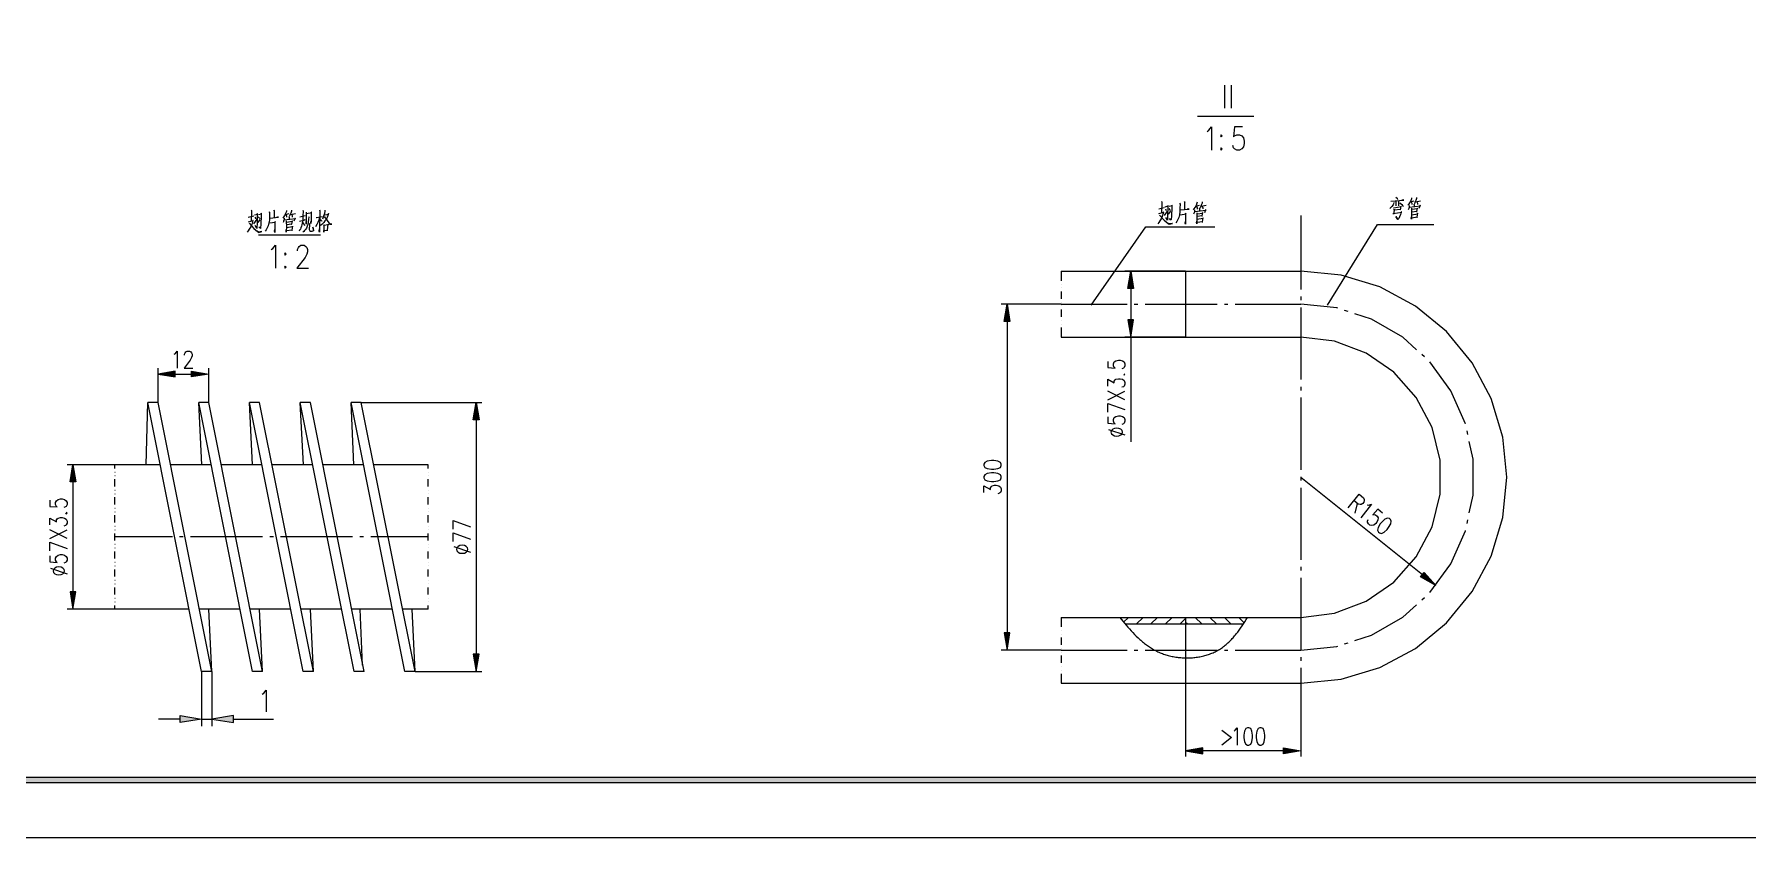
# Model space of a CAD drawing. Header units: millimetres. Extents: x 0 to 829, y 0 to 586.
# Drawn here: x 257.9 to 550.9, y 0 to 137.3 of the extents above; entities that cross this region are included whole.
import ezdxf

# ---------------------------------------------------------------- set-up
doc = ezdxf.new("R2010")
doc.units = ezdxf.units.MM

msp = doc.modelspace()

# ---------------------------------------------------------------- hatches: boundary and pattern name
h = msp.add_hatch(color=0)
h.dxf.hatch_style = 2
h.paths.add_polyline_path([(444.884528, 93.863583), (445.378417, 96.819861), (445.872306, 93.863583)])
h = msp.add_hatch(color=0)
h.dxf.hatch_style = 2
h.paths.add_polyline_path([(423.731972, 88.243833), (424.225861, 91.200111), (424.71975, 88.243833)])
h = msp.add_hatch(color=0)
h.dxf.hatch_style = 2
h.paths.add_polyline_path([(444.884528, 88.540167), (445.378417, 85.580361), (445.872306, 88.540167)])
h = msp.add_hatch(color=0)
h.dxf.hatch_style = 2
h.paths.add_polyline_path([(282.042306, 79.745417), (279.086028, 79.251528), (282.042306, 78.761167)])
h = msp.add_hatch(color=0)
h.dxf.hatch_style = 2
h.paths.add_polyline_path([(284.815139, 79.745417), (287.771417, 79.251528), (284.815139, 78.761167)])
h = msp.add_hatch(color=0)
h.dxf.hatch_style = 2
h.paths.add_polyline_path([(332.972833, 71.458667), (333.466722, 74.414944), (333.960611, 71.458667)])
h = msp.add_hatch(color=0)
h.dxf.hatch_style = 2
h.paths.add_polyline_path([(264.040056, 60.811833), (264.533944, 63.768111), (265.024306, 60.811833)])
h = msp.add_hatch(color=0)
h.dxf.hatch_style = 2
h.paths.add_polyline_path([(495.554, 45.353111), (497.550722, 43.120028), (494.936639, 44.584056)])
h = msp.add_hatch(color=0)
h.dxf.hatch_style = 2
h.paths.add_polyline_path([(264.040056, 42.022889), (264.533944, 39.063083), (265.024306, 42.022889)])
h = msp.add_hatch(color=0)
h.dxf.hatch_style = 2
h.paths.add_polyline_path([(423.731972, 35.002611), (424.225861, 32.046333), (424.71975, 35.002611)])
h = msp.add_hatch(color=0)
h.dxf.hatch_style = 2
h.paths.add_polyline_path([(332.972833, 31.376056), (333.466722, 28.41625), (333.960611, 31.376056)])
h = msp.add_hatch(color=0)
h.dxf.hatch_style = 2
h.paths.add_polyline_path([(282.846639, 20.905611), (286.54375, 20.28825), (282.846639, 19.670889)])
h = msp.add_hatch(color=0)
h.dxf.hatch_style = 2
h.paths.add_polyline_path([(291.976528, 20.905611), (288.279417, 20.28825), (291.976528, 19.670889)])
h = msp.add_hatch(color=0)
h.dxf.hatch_style = 2
h.paths.add_polyline_path([(457.718583, 15.352889), (454.758778, 14.859), (457.718583, 14.365111)])
h = msp.add_hatch(color=0)
h.dxf.hatch_style = 2
h.paths.add_polyline_path([(471.51925, 15.352889), (474.479056, 14.859), (471.51925, 14.365111)])
h = msp.add_hatch(color=0)
h.dxf.hatch_style = 2
h.paths.add_polyline_path([(24.154694, 9.36625), (25.142472, 10.3505), (818.80075, 10.3505), (819.788528, 9.36625)])

# ---------------------------------------------------------------- linework, layer by layer
at = {"color": 0, "lineweight": 0}
for points in [[(0, 0), (0, 585.632278), (829.154778, 585.632278), (829.154778, 0)], [(460.847722, 120.177278), (460.706611, 119.990306), (460.847722, 119.803333), (460.988833, 119.990306)], [(460.847722, 117.926556), (460.706611, 117.736056), (460.847722, 117.549083), (460.988833, 117.736056)], [(300.838306, 99.959583), (300.697194, 99.772611), (300.838306, 99.582111), (300.979417, 99.772611)], [(300.838306, 97.705333), (300.697194, 97.518361), (300.838306, 97.331389), (300.979417, 97.518361)], [(444.884528, 93.863583), (445.378417, 96.819861), (445.872306, 93.863583)], [(423.731972, 88.243833), (424.225861, 91.200111), (424.71975, 88.243833)], [(444.884528, 88.540167), (445.378417, 85.580361), (445.872306, 88.540167)], [(282.042306, 79.745417), (279.086028, 79.251528), (282.042306, 78.761167)], [(284.815139, 79.745417), (287.771417, 79.251528), (284.815139, 78.761167)], [(332.972833, 71.458667), (333.466722, 74.414944), (333.960611, 71.458667)], [(420.281806, 63.630528), (420.422917, 63.313028), (420.84625, 63.101361), (421.551806, 62.995528), (421.971611, 62.995528), (422.677167, 63.101361), (423.1005, 63.313028), (423.241611, 63.630528), (423.241611, 63.842194), (423.1005, 64.159694), (422.677167, 64.371361), (421.971611, 64.477194), (421.551806, 64.477194), (420.84625, 64.371361), (420.422917, 64.159694), (420.281806, 63.842194)], [(264.040056, 60.811833), (264.533944, 63.768111), (265.024306, 60.811833)], [(420.281806, 61.517389), (420.422917, 61.199889), (420.84625, 60.99175), (421.551806, 60.885917), (421.971611, 60.885917), (422.677167, 60.99175), (423.1005, 61.199889), (423.241611, 61.517389), (423.241611, 61.729056), (423.1005, 62.046556), (422.677167, 62.258222), (421.971611, 62.364056), (421.551806, 62.364056), (420.84625, 62.258222), (420.422917, 62.046556), (420.281806, 61.729056)], [(489.595583, 54.557083), (489.260444, 54.645278), (488.830056, 54.447722), (488.307944, 53.964417), (488.043361, 53.632806), (487.683528, 53.018972), (487.58475, 52.556833), (487.7435, 52.249917), (487.909306, 52.115861), (488.244444, 52.027667), (488.674833, 52.225222), (489.196944, 52.708528), (489.461528, 53.040139), (489.817833, 53.653972), (489.920139, 54.116111), (489.761389, 54.423028)], [(495.554, 45.353111), (497.550722, 43.120028), (494.936639, 44.584056)], [(264.040056, 42.022889), (264.533944, 39.063083), (265.024306, 42.022889)], [(423.731972, 35.002611), (424.225861, 32.046333), (424.71975, 35.002611)], [(332.972833, 31.376056), (333.466722, 28.41625), (333.960611, 31.376056)], [(282.846639, 20.905611), (286.54375, 20.28825), (282.846639, 19.670889)], [(291.976528, 20.905611), (288.279417, 20.28825), (291.976528, 19.670889)], [(465.35975, 18.803056), (465.04225, 18.661944), (464.830583, 18.238611), (464.72475, 17.536583), (464.72475, 17.11325), (464.830583, 16.407694), (465.04225, 15.984361), (465.35975, 15.84325), (465.571417, 15.84325), (465.885389, 15.984361), (466.097056, 16.407694), (466.202889, 17.11325), (466.202889, 17.536583), (466.097056, 18.238611), (465.885389, 18.661944), (465.571417, 18.803056)], [(467.472889, 18.803056), (467.155389, 18.661944), (466.943722, 18.238611), (466.837889, 17.536583), (466.837889, 17.11325), (466.943722, 16.407694), (467.155389, 15.984361), (467.472889, 15.84325), (467.681028, 15.84325), (467.998528, 15.984361), (468.210194, 16.407694), (468.316028, 17.11325), (468.316028, 17.536583), (468.210194, 18.238611), (467.998528, 18.661944), (467.681028, 18.803056)], [(457.718583, 15.352889), (454.758778, 14.859), (457.718583, 14.365111)], [(471.51925, 15.352889), (474.479056, 14.859), (471.51925, 14.365111)], [(24.154694, 9.36625), (25.142472, 10.3505), (818.80075, 10.3505), (819.788528, 9.36625)]]:
    msp.add_lwpolyline(points, close=True, dxfattribs=at)
for points in [[(461.458028, 124.689306), (461.458028, 128.633361)], [(462.583389, 124.689306), (462.583389, 128.633361)], [(456.804889, 123.338167), (466.432194, 123.338167)], [(458.452361, 120.741722), (458.734583, 120.928694), (459.157917, 121.493139), (459.157917, 117.549083)], [(464.509556, 121.493139), (463.101972, 121.493139), (462.960861, 119.803333), (463.101972, 119.990306), (463.521778, 120.177278), (463.945111, 120.177278), (464.368444, 119.990306), (464.650667, 119.616361), (464.791778, 119.051917), (464.791778, 118.674444), (464.650667, 118.113528), (464.368444, 117.736056), (463.945111, 117.549083), (463.521778, 117.549083), (463.101972, 117.736056), (462.960861, 117.926556), (462.81975, 118.3005)], [(450.6595, 108.740222), (450.751222, 108.61675), (450.705361, 108.644972), (450.6595, 106.814056)], [(453.732194, 108.461528), (453.827444, 108.306306), (453.80275, 108.334528), (453.778056, 107.558417), (453.778056, 107.001028), (453.686333, 106.503611), (453.594611, 106.006194), (453.428806, 105.664), (453.245361, 105.325333), (453.058389, 105.106611)], [(454.525944, 108.740222), (454.617667, 108.585), (454.592972, 108.61675), (454.592972, 107.374972)], [(456.713167, 108.61675), (456.692, 108.461528), (456.550889, 108.087583), (456.363917, 107.777139), (456.34275, 107.745389), (456.176944, 107.498444), (456.060528, 107.343222)], [(457.573944, 108.676722), (457.573944, 108.48975), (457.436361, 108.151083), (457.274083, 107.808889), (457.178833, 107.590167)], [(490.368167, 108.567361), (490.322306, 108.352167), (490.227056, 108.196944), (489.994222, 107.914722), (489.786083, 107.667778), (489.690833, 107.572528)], [(489.856639, 108.817833), (492.068556, 109.001278), (491.973306, 109.033028), (491.694611, 108.973056)], [(490.671556, 108.817833), (490.692722, 108.009972)], [(490.717417, 109.498694), (490.925556, 109.311722), (490.996111, 109.096528)], [(491.137222, 108.846056), (491.137222, 108.009972)], [(491.370056, 108.507389), (491.719306, 108.225167), (491.881583, 108.038194), (491.952139, 107.882972)], [(493.395, 109.375222), (493.373833, 109.22), (493.232722, 108.846056), (493.04575, 108.535611), (493.021056, 108.507389), (492.858778, 108.256917), (492.742361, 108.101694)], [(493.208028, 108.722583), (493.8395, 108.877806)], [(493.303278, 108.722583), (493.419694, 108.443889), (493.419694, 108.225167)], [(494.255778, 109.438722), (494.255778, 109.25175), (494.118194, 108.909556), (493.955917, 108.567361), (493.860667, 108.352167)], [(494.072333, 108.722583), (494.933111, 108.877806)], [(494.280472, 108.722583), (494.372194, 108.443889), (494.372194, 108.256917)], [(294.530639, 105.275944), (295.37025, 105.494667), (295.320861, 105.526417), (295.253833, 105.275944), (295.112722, 104.842028), (295.088028, 104.782056), (294.92575, 104.408111), (294.692917, 104.034167), (294.505944, 103.755472), (294.3225, 103.540278)], [(295.437278, 106.239028), (294.505944, 106.023833)], [(294.996306, 107.325583), (295.088028, 107.202111), (295.042167, 107.233861), (294.996306, 105.402944)], [(295.486667, 104.9655), (296.022889, 105.713389)], [(295.557222, 106.45775), (295.603083, 106.45775), (296.114611, 106.581222), (296.044056, 106.676472), (296.044056, 106.45775), (296.022889, 104.873778), (295.998194, 104.439861), (295.9735, 104.161167), (295.7195, 104.626833)], [(295.648944, 106.083806), (295.740667, 105.896833), (295.765361, 105.773361)], [(296.185167, 105.152472), (296.555583, 105.681639)], [(296.231028, 106.147306), (296.418, 105.928583), (296.463861, 105.805111)], [(296.276889, 106.549472), (296.788417, 106.644722), (296.721389, 106.736444), (296.721389, 106.334278), (296.672, 104.810278), (296.672, 104.782056), (296.626139, 104.316389), (296.580278, 104.161167), (296.347444, 104.439861)], [(298.069, 107.046889), (298.16425, 106.891667), (298.139556, 106.923417), (298.118389, 106.147306), (298.118389, 105.586389), (298.023139, 105.0925), (297.931417, 104.595083), (297.769139, 104.252889), (297.582167, 103.910694), (297.395194, 103.6955)], [(298.185417, 105.896833), (299.677667, 106.052056), (299.536556, 106.083806), (299.353111, 106.023833)], [(298.86275, 107.325583), (298.954472, 107.170361), (298.933306, 107.202111), (298.933306, 105.960333)], [(301.0535, 107.202111), (301.028806, 107.046889), (300.887694, 106.676472), (300.700722, 106.366028), (300.679556, 106.334278), (300.517278, 106.083806), (300.400861, 105.928583)], [(300.633694, 105.896833), (300.633694, 105.681639), (300.609, 105.558167), (300.563139, 105.402944), (300.517278, 105.275944), (300.467889, 105.152472)], [(300.633694, 105.618139), (302.588083, 105.836861), (302.517528, 105.928583), (302.309389, 105.402944)], [(300.866528, 106.549472), (301.494472, 106.704694)], [(300.95825, 106.549472), (301.074667, 106.270778), (301.074667, 106.052056)], [(301.0535, 105.247722), (302.051861, 105.371194), (302.006, 105.462917), (301.889583, 104.873778), (301.984833, 104.873778), (301.028806, 104.782056)], [(301.423917, 106.210806), (301.494472, 105.992083), (301.494472, 105.773361)], [(301.914278, 107.265611), (301.914278, 107.078639), (301.773167, 106.736444), (301.610889, 106.39425), (301.519167, 106.179056)], [(301.727306, 106.549472), (302.588083, 106.704694)], [(301.935444, 106.549472), (302.030694, 106.270778), (302.030694, 106.083806)], [(303.822806, 107.297361), (303.918056, 107.110389), (303.893361, 107.015139), (303.868667, 106.39425), (303.8475, 105.960333), (303.822806, 105.649889), (303.776944, 105.339444), (303.75225, 105.06075), (303.681694, 104.782056), (303.614667, 104.531583), (303.519417, 104.252889), (303.427694, 104.034167), (303.286583, 103.850722), (303.194861, 103.66375)], [(303.286583, 105.402944), (304.217917, 105.618139), (304.150889, 105.618139), (304.126194, 105.586389)], [(303.357139, 106.147306), (304.217917, 106.334278)], [(304.824694, 106.179056), (304.870556, 106.083806), (304.824694, 105.713389), (304.754139, 105.247722), (304.683583, 104.810278), (304.591861, 104.531583), (304.45075, 104.221139), (304.288472, 103.974194), (304.150889, 103.818972), (303.985083, 103.632), (303.868667, 103.540278)], [(304.404889, 106.955167), (304.429583, 106.736444), (304.429583, 105.184222), (304.429583, 104.873778), (304.404889, 104.99725), (304.429583, 105.307694)], [(304.45075, 106.704694), (305.360917, 106.859917), (305.290361, 106.923417), (305.290361, 106.768194), (305.2445, 105.462917), (305.219806, 104.99725), (305.198639, 105.152472), (305.219806, 105.307694)], [(306.712056, 106.083806), (306.549778, 105.558167), (306.408667, 105.184222), (306.246389, 104.810278), (306.034722, 104.439861)], [(306.129972, 106.023833), (306.175833, 106.023833), (307.153028, 106.210806)], [(306.712056, 107.325583), (306.733222, 107.142139), (306.687361, 103.508528), (306.6415, 103.66375), (306.687361, 104.065917)], [(306.712056, 105.773361), (307.036611, 105.494667), (307.082472, 105.402944)], [(307.526972, 106.52125), (307.597528, 106.45775), (308.296028, 106.581222), (308.246639, 106.676472), (308.130222, 106.366028), (308.013806, 106.023833), (307.876222, 105.805111), (307.759806, 105.618139), (307.618694, 105.431167), (307.431722, 105.184222), (307.294139, 105.029), (307.107167, 104.810278), (306.874333, 104.626833)], [(307.618694, 107.265611), (307.618694, 107.078639), (307.548139, 106.704694), (307.385861, 106.270778), (307.269444, 105.928583), (307.177722, 105.713389)], [(307.502278, 106.147306), (307.548139, 106.115556), (308.433611, 104.873778), (308.782861, 104.873778), (308.433611, 104.905528), (308.317194, 105.06075)], [(450.193833, 106.690583), (451.029917, 106.909306), (450.984056, 106.937528), (450.9135, 106.690583), (450.775917, 106.256667), (450.751222, 106.193167), (450.588944, 105.819222), (450.356111, 105.448806), (450.169139, 105.170111), (449.982167, 104.951389)], [(451.100472, 107.653667), (450.169139, 107.434944)], [(450.31025, 106.440111), (451.100472, 105.572278), (451.777806, 105.014889), (451.940083, 104.887889), (452.497472, 105.014889), (452.476306, 105.014889), (451.940083, 104.951389), (451.70725, 105.074861)], [(451.146333, 106.380139), (451.682556, 107.1245)], [(451.216889, 107.868861), (451.26275, 107.868861), (451.777806, 107.995861), (451.70725, 108.087583), (451.70725, 107.868861), (451.682556, 106.284889), (451.661389, 105.850972), (451.636694, 105.572278), (451.379167, 106.037944)], [(451.312139, 107.498444), (451.403861, 107.311472), (451.428556, 107.188)], [(451.844833, 106.567111), (452.218778, 107.09275)], [(451.894222, 107.558417), (452.077667, 107.343222), (452.127056, 107.21975)], [(451.940083, 107.964111), (452.451611, 108.055833), (452.381056, 108.151083), (452.381056, 107.745389), (452.335194, 106.224917), (452.335194, 106.193167), (452.289333, 105.7275), (452.243472, 105.572278), (452.010639, 105.850972)], [(453.80275, 106.503611), (454.825806, 106.658833), (454.734083, 106.754083), (454.709389, 104.887889), (454.663528, 105.074861), (454.709389, 105.353556)], [(453.848611, 107.311472), (455.340861, 107.466694), (455.19975, 107.498444), (455.012778, 107.434944)], [(456.293361, 107.311472), (456.293361, 107.09275), (456.272194, 106.969278), (456.226333, 106.814056), (456.176944, 106.690583), (456.131083, 106.567111)], [(456.293361, 107.032778), (458.251278, 107.247972), (458.180722, 107.343222), (457.972583, 106.814056)], [(456.526194, 107.964111), (457.157667, 108.119333)], [(456.621444, 107.964111), (456.737861, 107.685417), (456.737861, 107.466694)], [(456.667306, 106.845806), (456.667306, 106.690583), (456.692, 105.974444), (456.667306, 104.951389), (456.642611, 105.138361), (456.667306, 105.385306)], [(456.692, 105.7275), (457.760917, 105.914472), (457.715056, 105.974444), (457.598639, 105.293583), (457.715056, 105.293583), (456.667306, 105.170111)], [(456.713167, 106.658833), (457.715056, 106.782306), (457.669194, 106.877556), (457.552778, 106.284889), (457.6445, 106.284889), (456.692, 106.193167)], [(457.087111, 107.621917), (457.157667, 107.403194), (457.157667, 107.188)], [(457.3905, 107.964111), (458.251278, 108.119333)], [(457.598639, 107.964111), (457.690361, 107.685417), (457.690361, 107.498444)], [(474.479056, 106.344861), (474.479056, 93.726)], [(490.272917, 107.699528), (490.322306, 107.667778), (490.368167, 107.699528), (491.602889, 107.882972), (491.532333, 107.978222), (491.440611, 107.357333), (491.507639, 107.389083), (490.414028, 107.262083), (490.414028, 107.417306), (490.414028, 107.202111), (490.297611, 106.612972), (490.25175, 106.704694), (491.694611, 106.923417), (491.624056, 106.983389), (491.486472, 106.517722), (491.2995, 106.115556), (491.183083, 105.865083), (491.091361, 105.709861), (491.020806, 105.649889), (490.717417, 106.175528), (491.041972, 105.681639)], [(492.975194, 108.069944), (492.975194, 107.85475), (492.954028, 107.72775), (492.904639, 107.572528), (492.858778, 107.449056), (492.812917, 107.325583)], [(492.975194, 107.79125), (494.933111, 108.009972), (494.862556, 108.101694), (494.654417, 107.572528)], [(493.349139, 107.604278), (493.349139, 107.449056), (493.373833, 106.736444), (493.349139, 105.709861), (493.324444, 105.896833), (493.349139, 106.147306)], [(493.373833, 106.485972), (494.44275, 106.672944), (494.396889, 106.736444), (494.280472, 106.052056), (494.396889, 106.052056), (493.349139, 105.928583)], [(493.395, 107.417306), (494.396889, 107.544306), (494.351028, 107.636028), (494.234611, 107.046889), (494.326333, 107.046889), (493.373833, 106.951639)], [(493.768944, 108.380389), (493.8395, 108.165194), (493.8395, 107.946472)], [(294.647056, 105.029), (295.437278, 104.161167), (296.114611, 103.60025), (296.276889, 103.476778), (296.837806, 103.60025), (296.813111, 103.60025), (296.276889, 103.540278), (296.044056, 103.66375)], [(296.276889, 103.035806), (306.849639, 103.035806)], [(298.139556, 105.0925), (299.166139, 105.247722), (299.070889, 105.339444), (299.049722, 103.476778), (299.003861, 103.66375), (299.049722, 103.942444)], [(301.004111, 105.431167), (301.004111, 105.275944), (301.028806, 104.563333), (301.004111, 103.540278), (300.982944, 103.723722), (301.004111, 103.974194)], [(301.028806, 104.316389), (302.10125, 104.499833), (302.051861, 104.563333), (301.935444, 103.878944), (302.051861, 103.878944), (301.004111, 103.755472)], [(303.776944, 105.152472), (304.055639, 104.810278), (304.150889, 104.626833)], [(304.941111, 105.06075), (304.986972, 104.937278), (304.965806, 104.842028), (304.941111, 103.974194), (304.965806, 103.850722), (305.011667, 103.755472), (305.057528, 103.6955), (305.14925, 103.6955), (305.452639, 103.6955), (305.569056, 103.723722), (305.710167, 103.787222), (305.569056, 104.376361), (305.664306, 103.755472)], [(307.364694, 104.842028), (307.410556, 104.626833), (307.456417, 103.508528), (307.431722, 103.787222), (308.130222, 103.878944), (308.0385, 103.878944), (308.154917, 104.905528), (308.179611, 104.782056), (307.410556, 104.655056)], [(438.622722, 91.048417), (447.964278, 104.408111)], [(447.964278, 104.408111), (459.757639, 104.408111)], [(479.022833, 91.048417), (487.581222, 104.834972)], [(487.581222, 104.834972), (497.205, 104.834972)], [(298.442944, 100.524028), (298.725167, 100.711), (299.1485, 101.271917), (299.1485, 97.331389)], [(302.951444, 100.333528), (302.951444, 100.524028), (303.092556, 100.897972), (303.233667, 101.084944), (303.515889, 101.271917), (304.076806, 101.271917), (304.359028, 101.084944), (304.500139, 100.897972), (304.64125, 100.524028), (304.64125, 100.146556), (304.500139, 99.772611), (304.217917, 99.208167), (302.810333, 97.331389), (304.782361, 97.331389)], [(433.486278, 96.819861), (433.486278, 95.207667)], [(433.486278, 96.819861), (474.479056, 96.819861)], [(454.758778, 96.819861), (444.390639, 96.819861)], [(454.758778, 96.819861), (454.758778, 85.580361)], [(474.479056, 26.426583), (481.344111, 27.103917), (487.948111, 29.107694), (494.033528, 32.360306), (499.367528, 36.73475), (503.741972, 42.06875), (506.994583, 48.154167), (508.998361, 54.758167), (509.675694, 61.623222), (508.998361, 68.491806), (506.994583, 75.092278), (503.741972, 81.177694), (499.367528, 86.511694), (494.033528, 90.889667), (487.948111, 94.142278), (481.344111, 96.146056), (474.479056, 96.819861)], [(433.486278, 94.590306), (433.503917, 94.590306)], [(433.486278, 93.972944), (433.503917, 93.972944)], [(445.378417, 93.863583), (445.378417, 88.540167)], [(433.486278, 91.200111), (423.241611, 91.200111)], [(433.486278, 93.359111), (433.486278, 92.124389)], [(433.486278, 91.510556), (433.503917, 91.510556)], [(433.486278, 91.200111), (444.739889, 91.200111)], [(433.486278, 90.893194), (433.503917, 90.893194)], [(445.971083, 91.200111), (446.588444, 91.200111)], [(447.819639, 91.200111), (460.142167, 91.200111)], [(461.376889, 91.200111), (461.990722, 91.200111)], [(463.225444, 91.200111), (474.479056, 91.200111)], [(474.479056, 92.494806), (474.479056, 91.877444)], [(480.7585, 90.512194), (480.627972, 90.554528), (474.479056, 91.200111)], [(424.225861, 88.243833), (424.225861, 35.002611)], [(433.486278, 90.275833), (433.486278, 89.044639)], [(433.486278, 88.427278), (433.503917, 88.427278)], [(474.479056, 90.64625), (474.479056, 78.320194)], [(482.518861, 89.940694), (481.93325, 90.131194)], [(494.224028, 83.424889), (491.863944, 85.552139), (486.508778, 88.646), (483.690083, 89.559694)], [(433.486278, 87.813444), (433.503917, 87.813444)], [(433.486278, 87.196083), (433.486278, 85.580361)], [(433.486278, 85.580361), (474.479056, 85.580361)], [(454.758778, 85.580361), (444.390639, 85.580361)], [(445.378417, 85.580361), (445.378417, 67.65925)], [(474.479056, 37.666083), (480.211694, 38.361056), (485.612722, 40.410694), (490.364639, 43.691528), (494.195806, 48.013056), (496.880444, 53.128333), (498.259806, 58.7375), (498.259806, 64.512472), (496.880444, 70.118111), (494.195806, 75.233389), (490.364639, 79.554917), (485.612722, 82.83575), (480.211694, 84.885389), (474.479056, 85.580361)], [(281.84475, 82.634667), (282.056417, 82.775778), (282.373917, 83.195583), (282.373917, 80.239306)], [(283.640389, 82.493556), (283.640389, 82.634667), (283.746222, 82.913361), (283.852056, 83.054472), (284.063722, 83.195583), (284.487056, 83.195583), (284.698722, 83.054472), (284.804556, 82.913361), (284.906861, 82.634667), (284.906861, 82.352444), (284.804556, 82.070222), (284.592889, 81.646889), (283.534556, 80.239306), (285.012694, 80.239306)], [(495.599861, 82.190167), (495.14125, 82.602917)], [(279.086028, 74.414944), (279.086028, 80.239306)], [(282.042306, 79.251528), (284.815139, 79.251528)], [(287.771417, 74.414944), (287.771417, 80.239306)], [(441.434361, 81.428167), (441.434361, 80.369833), (442.700833, 80.264), (442.559722, 80.369833), (442.418611, 80.687333), (442.418611, 81.004833), (442.559722, 81.322333), (442.841944, 81.534), (443.265278, 81.636306), (443.5475, 81.636306), (443.970833, 81.534), (444.249528, 81.322333), (444.390639, 81.004833), (444.390639, 80.687333), (444.249528, 80.369833), (444.111944, 80.264), (443.829722, 80.158167)], [(444.111944, 79.209194), (444.249528, 79.103361), (444.390639, 79.209194), (444.249528, 79.315028)], [(502.613083, 70.731944), (502.609556, 70.763694), (500.09425, 76.411667), (496.502972, 81.354083)], [(441.434361, 77.201889), (441.434361, 78.362528), (442.559722, 77.731056), (442.559722, 78.045028), (442.700833, 78.256694), (442.841944, 78.362528), (443.265278, 78.468361), (443.5475, 78.468361), (443.970833, 78.362528), (444.249528, 78.150861), (444.390639, 77.836889), (444.390639, 77.519389), (444.249528, 77.201889), (444.111944, 77.096056), (443.829722, 76.990222)], [(444.390639, 74.877083), (441.434361, 76.355222)], [(441.434361, 74.877083), (444.390639, 76.355222)], [(474.479056, 77.089), (474.479056, 76.471639)], [(277.032861, 63.768111), (277.350361, 74.414944)], [(286.54375, 28.41625), (277.350361, 74.414944)], [(279.086028, 74.414944), (277.350361, 74.414944)], [(278.249944, 74.414944), (277.350361, 74.414944)], [(288.279417, 28.41625), (279.086028, 74.414944)], [(295.229139, 28.41625), (286.03575, 74.414944)], [(286.554333, 63.768111), (286.03575, 74.414944)], [(287.771417, 74.414944), (286.03575, 74.414944)], [(296.968333, 28.41625), (287.771417, 74.414944)], [(303.914528, 28.41625), (294.721139, 74.414944)], [(296.460333, 74.414944), (294.721139, 74.414944)], [(295.24325, 63.768111), (294.721139, 74.414944)], [(305.653722, 28.41625), (296.460333, 74.414944)], [(312.603444, 28.41625), (303.410056, 74.414944)], [(303.928639, 63.768111), (303.410056, 74.414944)], [(305.145722, 74.414944), (303.410056, 74.414944)], [(314.339111, 28.41625), (305.145722, 74.414944)], [(321.288833, 28.41625), (312.095444, 74.414944)], [(312.561111, 63.768111), (312.095444, 74.414944)], [(313.834639, 74.414944), (312.095444, 74.414944)], [(323.028028, 28.41625), (313.834639, 74.414944)], [(313.834639, 74.414944), (334.450972, 74.414944)], [(441.434361, 72.763944), (441.434361, 74.242083), (444.390639, 73.187278)], [(474.479056, 75.240444), (474.479056, 62.914389)], [(333.466722, 71.458667), (333.466722, 31.376056)], [(441.434361, 71.920806), (441.434361, 70.862472), (442.700833, 70.756639), (442.559722, 70.862472), (442.418611, 71.179972), (442.418611, 71.497472), (442.559722, 71.814972), (442.841944, 72.026639), (443.265278, 72.132472), (443.5475, 72.132472), (443.970833, 72.026639), (444.249528, 71.814972), (444.390639, 71.497472), (444.390639, 71.179972), (444.249528, 70.862472), (444.111944, 70.756639), (443.829722, 70.650806)], [(441.575472, 69.807667), (444.390639, 68.855167)], [(502.997611, 68.925722), (502.870611, 69.525444)], [(503.255139, 55.53075), (503.893667, 58.532889), (503.893667, 64.717083), (503.255139, 67.719222)], [(271.720028, 63.768111), (263.546167, 63.768111)], [(271.720028, 63.122528), (271.720028, 63.768111)], [(279.477611, 63.768111), (271.720028, 63.768111)], [(271.720028, 62.508694), (271.737667, 62.508694)], [(271.720028, 61.891333), (271.737667, 61.891333)], [(288.163, 63.768111), (281.213278, 63.768111)], [(296.851917, 63.768111), (289.902194, 63.768111)], [(305.537306, 63.768111), (298.587583, 63.768111)], [(314.222694, 63.768111), (307.2765, 63.768111)], [(325.268167, 63.768111), (315.961889, 63.768111)], [(325.268167, 63.122528), (325.268167, 63.768111)], [(325.268167, 62.508694), (325.285806, 62.508694)], [(325.268167, 61.891333), (325.285806, 61.891333)], [(474.479056, 61.683194), (474.479056, 61.065833)], [(474.479056, 61.623222), (495.243556, 44.968583)], [(264.533944, 60.811833), (264.533944, 42.022889)], [(271.720028, 60.042778), (271.720028, 61.273972)], [(271.720028, 59.425417), (271.737667, 59.425417)], [(271.720028, 58.811583), (271.737667, 58.811583)], [(325.268167, 60.042778), (325.268167, 61.273972)], [(325.268167, 59.425417), (325.285806, 59.425417)], [(325.268167, 58.811583), (325.285806, 58.811583)], [(420.281806, 58.984444), (420.281806, 60.145083), (421.410694, 59.510083), (421.410694, 59.827583), (421.551806, 60.03925), (421.689389, 60.145083), (422.112722, 60.250917), (422.394944, 60.250917), (422.818278, 60.145083), (423.1005, 59.933417), (423.241611, 59.615917), (423.241611, 59.298417), (423.1005, 58.984444), (422.959389, 58.878611), (422.677167, 58.772778)], [(474.479056, 59.834639), (474.479056, 47.512111)], [(482.554139, 56.412694), (484.402694, 58.719861), (485.143528, 58.123667), (485.305806, 57.81675), (485.29875, 57.640361), (485.2035, 57.354611), (485.027111, 57.135889), (484.769583, 56.980667), (484.60025, 56.938333), (484.265111, 57.026528), (483.52075, 57.619194)], [(260.589889, 57.700333), (260.589889, 56.645528), (261.856361, 56.539694), (261.71525, 56.645528), (261.574139, 56.963028), (261.574139, 57.280528), (261.71525, 57.5945), (261.997472, 57.806167), (262.420806, 57.912), (262.703028, 57.912), (263.122833, 57.806167), (263.405056, 57.5945), (263.546167, 57.280528), (263.546167, 56.963028), (263.405056, 56.645528), (263.263944, 56.539694), (262.98525, 56.433861)], [(271.720028, 56.963028), (271.720028, 58.194222)], [(271.720028, 56.345667), (271.737667, 56.345667)], [(271.720028, 55.728306), (271.737667, 55.728306)], [(325.268167, 56.963028), (325.268167, 58.194222)], [(325.268167, 56.345667), (325.285806, 56.345667)], [(325.268167, 55.728306), (325.285806, 55.728306)], [(484.099306, 57.157056), (483.707722, 55.488417)], [(485.782056, 56.892472), (486.032528, 56.871306), (486.547583, 57.001833), (484.6955, 54.694667)], [(488.442, 55.481361), (487.6165, 56.141056), (486.741611, 55.220306), (486.910944, 55.262639), (487.246083, 55.174444), (487.493028, 54.976889), (487.655306, 54.669972), (487.641194, 54.317194), (487.461278, 53.922083), (487.284889, 53.699833), (486.939167, 53.438778), (486.596972, 53.350583), (486.261833, 53.438778), (486.014889, 53.636333), (485.856139, 53.94325), (485.859667, 54.119639), (485.954917, 54.405389)], [(260.589889, 53.477583), (260.589889, 54.638222), (261.71525, 54.003222), (261.71525, 54.320722), (261.856361, 54.532389), (261.997472, 54.638222), (262.420806, 54.744056), (262.703028, 54.744056), (263.122833, 54.638222), (263.405056, 54.426556), (263.546167, 54.109056), (263.546167, 53.791556), (263.405056, 53.477583), (263.263944, 53.37175), (262.98525, 53.265917)], [(263.263944, 55.484889), (263.405056, 55.379056), (263.546167, 55.484889), (263.405056, 55.587194)], [(271.720028, 53.87975), (271.720028, 55.114472)], [(271.720028, 53.265917), (271.737667, 53.265917)], [(325.268167, 53.87975), (325.268167, 55.114472)], [(325.268167, 53.265917), (325.285806, 53.265917)], [(329.522667, 52.73675), (329.522667, 54.214889), (332.478944, 53.160083)], [(502.870611, 53.721), (502.997611, 54.32425)], [(263.546167, 51.152778), (260.589889, 52.630917)], [(260.589889, 51.152778), (263.546167, 52.630917)], [(260.589889, 49.039639), (260.589889, 50.517778), (263.546167, 49.462972)], [(271.720028, 52.648556), (271.737667, 52.648556)], [(271.720028, 50.8), (271.720028, 52.031194)], [(281.548417, 51.417361), (271.720028, 51.417361)], [(271.720028, 50.182639), (271.737667, 50.182639)], [(283.396972, 51.417361), (282.779611, 51.417361)], [(296.954222, 51.417361), (284.628167, 51.417361)], [(298.802778, 51.417361), (298.185417, 51.417361)], [(312.360028, 51.417361), (300.033972, 51.417361)], [(314.208583, 51.417361), (313.591222, 51.417361)], [(325.268167, 51.417361), (315.439778, 51.417361)], [(325.268167, 52.648556), (325.285806, 52.648556)], [(325.268167, 50.8), (325.268167, 52.031194)], [(325.268167, 50.182639), (325.285806, 50.182639)], [(329.522667, 50.623611), (329.522667, 52.10175), (332.478944, 51.046944)], [(496.502972, 41.892361), (500.09425, 46.834778), (502.609556, 52.48275), (502.613083, 52.5145)], [(260.589889, 48.192972), (260.589889, 47.138167), (261.856361, 47.032333), (261.71525, 47.138167), (261.574139, 47.455667), (261.574139, 47.773167), (261.71525, 48.087139), (261.997472, 48.298806), (262.420806, 48.404639), (262.703028, 48.404639), (263.122833, 48.298806), (263.405056, 48.087139), (263.546167, 47.773167), (263.546167, 47.455667), (263.405056, 47.138167), (263.263944, 47.032333), (262.98525, 46.9265)], [(271.720028, 49.568806), (271.737667, 49.568806)], [(271.720028, 47.72025), (271.720028, 48.951444)], [(271.720028, 47.102889), (271.737667, 47.102889)], [(325.268167, 49.568806), (325.285806, 49.568806)], [(325.268167, 47.72025), (325.268167, 48.951444)], [(325.268167, 47.102889), (325.285806, 47.102889)], [(329.663778, 49.780472), (332.478944, 48.827972)], [(260.731, 46.083361), (263.546167, 45.130861)], [(271.720028, 46.485528), (271.737667, 46.485528)], [(271.720028, 44.636972), (271.720028, 45.871694)], [(271.720028, 44.023139), (271.737667, 44.023139)], [(325.268167, 46.485528), (325.285806, 46.485528)], [(325.268167, 44.636972), (325.268167, 45.871694)], [(325.268167, 44.023139), (325.285806, 44.023139)], [(474.479056, 46.277389), (474.479056, 45.663556)], [(474.479056, 44.428833), (474.479056, 32.106306)], [(271.720028, 43.405778), (271.737667, 43.405778)], [(271.720028, 41.557222), (271.720028, 42.788417)], [(325.268167, 43.405778), (325.285806, 43.405778)], [(325.268167, 41.557222), (325.268167, 42.788417)], [(495.14125, 40.647056), (495.599861, 41.059806)], [(271.720028, 39.063083), (263.546167, 39.063083)], [(271.720028, 40.939861), (271.737667, 40.939861)], [(271.720028, 40.326028), (271.737667, 40.326028)], [(271.720028, 39.063083), (271.720028, 39.708667)], [(284.412972, 39.063083), (271.720028, 39.063083)], [(293.101889, 39.063083), (286.152167, 39.063083)], [(288.279417, 28.41625), (287.760833, 39.063083)], [(301.787278, 39.063083), (294.837556, 39.063083)], [(296.968333, 28.41625), (296.446222, 39.063083)], [(310.476194, 39.063083), (303.526472, 39.063083)], [(305.653722, 28.41625), (305.135139, 39.063083)], [(319.161583, 39.063083), (312.211861, 39.063083)], [(314.053361, 29.509861), (313.637083, 39.063083)], [(325.268167, 39.063083), (320.89725, 39.063083)], [(323.028028, 28.41625), (322.505917, 39.063083)], [(325.268167, 40.939861), (325.285806, 40.939861)], [(325.268167, 40.326028), (325.285806, 40.326028)], [(325.268167, 39.063083), (325.268167, 39.708667)], [(483.690083, 33.68675), (486.508778, 34.603972), (491.863944, 37.694306), (494.224028, 39.821556)], [(433.486278, 37.666083), (433.486278, 36.050361)], [(433.486278, 37.666083), (474.479056, 37.666083)], [(433.486278, 35.436528), (433.503917, 35.436528)], [(443.487528, 37.666083), (444.037861, 36.995806), (444.313028, 36.664194), (444.591722, 36.336111), (444.870417, 36.011556), (445.156167, 35.690528), (445.441917, 35.373028), (445.731194, 35.062583), (446.024, 34.759194), (446.323861, 34.459333), (446.62725, 34.170056), (446.934167, 33.884306), (447.089389, 33.746722), (447.248139, 33.609139), (447.406889, 33.475083), (447.569167, 33.344556), (447.731444, 33.214028), (447.893722, 33.090556), (448.059528, 32.963556), (448.228861, 32.843611), (448.394667, 32.723667), (448.567528, 32.610778), (448.740389, 32.497889), (448.916778, 32.385), (449.093167, 32.279167), (449.273083, 32.176861), (449.453, 32.074556), (449.636444, 31.979306), (449.823417, 31.884056), (450.010389, 31.792333), (450.200889, 31.707667), (450.391389, 31.623), (450.588944, 31.545389), (450.7865, 31.467778), (450.984056, 31.397222), (451.185139, 31.326667), (451.38975, 31.263167), (451.594361, 31.203194), (451.8025, 31.143222), (452.010639, 31.090306), (452.222306, 31.040917), (452.433972, 30.995056), (452.649167, 30.952722), (452.860833, 30.913917), (453.076028, 30.882167), (453.29475, 30.850417), (453.509944, 30.822194), (453.728667, 30.801028), (453.947389, 30.779861), (454.166111, 30.76575), (454.384833, 30.751639), (454.603556, 30.744583), (454.825806, 30.741056), (455.044528, 30.741056), (455.26325, 30.744583), (455.481972, 30.751639), (455.700694, 30.762222), (455.919417, 30.776333), (456.138139, 30.793972), (456.353333, 30.818667), (456.572056, 30.846889), (456.78725, 30.875111), (457.002444, 30.910389), (457.214111, 30.949194), (457.425778, 30.991528), (457.637444, 31.037389), (457.845583, 31.086778), (458.050194, 31.139694), (458.258333, 31.199667), (458.459417, 31.259639), (458.664028, 31.326667), (458.861583, 31.397222), (459.059139, 31.471306), (459.253167, 31.548917), (459.447194, 31.630056), (459.634167, 31.714722), (459.821139, 31.802917), (460.008111, 31.898167), (460.188028, 31.996944), (460.367944, 32.095722), (460.540806, 32.201556), (460.713667, 32.310917), (460.883, 32.423806), (461.052333, 32.540222), (461.214611, 32.660167), (461.376889, 32.783639), (461.535639, 32.910639), (461.694389, 33.041167), (461.846083, 33.175222), (462.001306, 33.312806), (462.149472, 33.450389), (462.297639, 33.595028), (462.442278, 33.739667), (462.586917, 33.887833), (462.728028, 34.036), (462.865611, 34.191222), (463.003194, 34.346444), (463.140778, 34.505194), (463.274833, 34.663944), (463.405361, 34.826222), (463.535889, 34.992028), (463.666417, 35.157833), (463.920417, 35.500028), (464.167361, 35.84575), (464.410778, 36.198528), (464.650667, 36.558361), (464.8835, 36.92525), (465.116333, 37.292139), (465.345639, 37.666083)], [(444.164861, 36.844111), (444.986833, 37.666083)], [(444.418861, 36.540722), (464.636556, 36.540722)], [(446.352083, 36.540722), (447.477444, 37.666083)], [(448.839167, 36.540722), (449.968056, 37.666083)], [(451.329778, 36.540722), (452.455139, 37.666083)], [(453.820389, 36.540722), (454.758778, 37.479111)], [(454.758778, 37.666083), (454.758778, 26.426583)], [(455.037472, 36.540722), (454.758778, 36.815889)], [(457.524556, 36.540722), (456.399194, 37.666083)], [(460.015167, 36.540722), (458.889806, 37.666083)], [(462.505778, 36.540722), (461.380417, 37.666083)], [(464.774139, 36.759444), (463.871028, 37.666083)], [(433.486278, 34.819167), (433.503917, 34.819167)], [(433.486278, 34.201806), (433.486278, 32.970611)], [(433.486278, 32.35325), (433.503917, 32.35325)], [(474.479056, 32.046333), (480.627972, 32.691917), (480.7585, 32.73425)], [(481.93325, 33.11525), (482.518861, 33.30575)], [(433.486278, 32.046333), (423.241611, 32.046333)], [(433.486278, 32.046333), (444.739889, 32.046333)], [(433.486278, 31.739417), (433.503917, 31.739417)], [(433.486278, 31.122056), (433.486278, 29.890861)], [(445.971083, 32.046333), (446.588444, 32.046333)], [(447.819639, 32.046333), (460.142167, 32.046333)], [(461.376889, 32.046333), (461.990722, 32.046333)], [(463.225444, 32.046333), (474.479056, 32.046333)], [(474.479056, 30.875111), (474.479056, 30.25775)], [(286.54375, 28.41625), (286.54375, 19.057056)], [(288.279417, 28.41625), (286.54375, 28.41625)], [(288.279417, 28.41625), (288.279417, 19.057056)], [(296.968333, 28.41625), (295.229139, 28.41625)], [(305.653722, 28.41625), (303.914528, 28.41625)], [(314.339111, 28.41625), (312.603444, 28.41625)], [(323.028028, 28.41625), (321.288833, 28.41625)], [(323.028028, 28.41625), (334.450972, 28.41625)], [(433.486278, 29.2735), (433.503917, 29.2735)], [(433.486278, 28.656139), (433.503917, 28.656139)], [(433.486278, 28.042306), (433.486278, 26.426583)], [(433.486278, 26.426583), (474.479056, 26.426583)], [(454.758778, 26.426583), (454.758778, 13.87475)], [(474.479056, 29.026556), (474.479056, 16.404167)], [(474.479056, 26.426583), (474.479056, 13.87475)], [(296.908361, 24.514528), (297.169417, 24.690917), (297.568056, 25.216556), (297.568056, 21.519444)], [(282.846639, 20.28825), (279.149528, 20.28825)], [(286.54375, 20.28825), (288.279417, 20.28825)], [(291.976528, 20.28825), (298.79925, 20.28825)], [(460.921806, 18.379722), (462.611611, 17.11325), (460.921806, 15.84325)], [(463.034944, 18.238611), (463.246611, 18.379722), (463.564111, 18.803056), (463.564111, 15.84325)], [(471.51925, 14.859), (457.718583, 14.859)]]:
    msp.add_lwpolyline(points, dxfattribs=at)
for centre, ratio in [((442.984819, 69.331417), 0.697674), ((331.073125, 49.302458), 0.695886), ((262.136819, 45.605347), 0.695886)]:
    msp.add_ellipse(centre, major_axis=(0.986014, 0), ratio=ratio, start_param=0, end_param=6.283185, dxfattribs=at)

doc.saveas('drawing.dxf')
